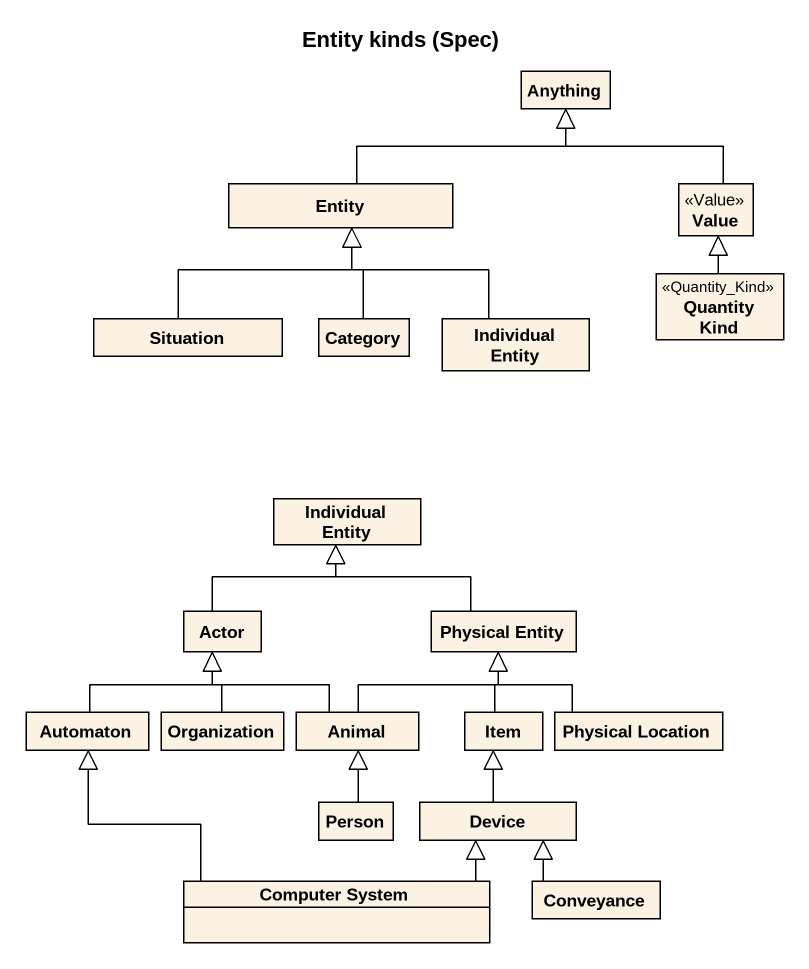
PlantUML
@startuml
title Entity kinds (Spec)
hide circle
hide empty members
class Anything
class "Entity" as Entity_
class Value <<Value>>
class "Quantity Kind" as Quantity_Kind <<Quantity_Kind>>
class Situation
class Category
class "Individual Entity" as Individual_Entity
class "Individual Entity" as Individual_Entity_2
class "Actor" as Actor_
class "Physical Entity" as Physical_Entity
class Automaton
class Organization
class Animal
class Item
class "Physical Location" as Physical_Location
class "Person" as Person_
class Device
class "Computer System" as Computer_System
class Conveyance
Entity_ -right-|> Anything
Value -up-|> Anything
Quantity_Kind -up-|> Value
Situation -up-|> Entity_
Category -up-|> Entity_
Individual_Entity -up-|> Entity_
Actor_ -up-|> Individual_Entity_2
Physical_Entity -up-|> Individual_Entity_2
Automaton -up-|> Actor_
Organization -up-|> Actor_
Animal -up-|> Actor_
Animal -up-|> Physical_Entity
Item -up-|> Physical_Entity
Physical_Location -up-|> Physical_Entity
Person_ -up-|> Animal
Device -up-|> Item
Computer_System -up-|> Automaton
Computer_System -right-|> Device
Conveyance -up-|> Device
@enduml
